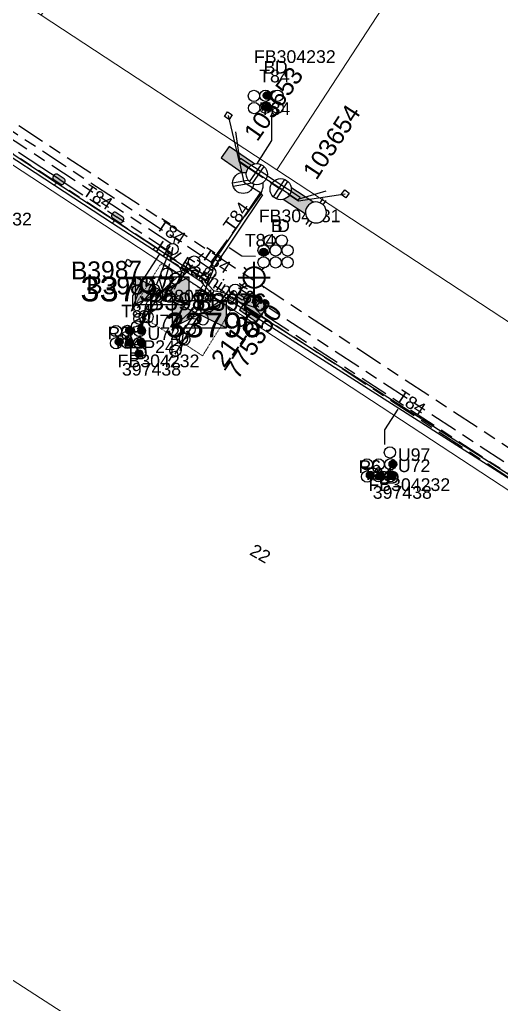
# Model space of a CAD drawing. Header units: metres. Extents: x 0 to 294317, y 0 to 6233398.
# Drawn here: x 293605.6 to 293673.9, y 6231795.4 to 6231935 of the extents above; entities that cross this region are included whole.
import ezdxf
from ezdxf.enums import TextEntityAlignment as Align

# ---------------------------------------------------------------- set-up
doc = ezdxf.new("R2010")
doc.units = ezdxf.units.M
for name, pattern in [('Cable Exist UG', [8.2, 4, -1.2, 1.8, -1.2]), ('HIDDEN', [0.375, 0.25, -0.125]), ('HIDDEN2', [0.1875, 0.125, -0.0625])]:
    doc.linetypes.add(name, pattern=pattern)
doc.layers.get('0').update_dxf_attribs({"color": 6})
for name, color, linetype in [('_User Miscellaneous2', 7, 'Continuous'), ('Duct_SP_EXT', 7, 'Continuous'), ('Equip_HV_EXT', 7, 'Continuous'), ('Equip_LV_EXT', 7, 'Continuous'), ('Equip_SP_SL_EXT', 7, 'Continuous'), ('Mains_HV_EXT', 7, 'Continuous'), ('Mains_LV_EXT', 7, 'Continuous'), ('Mains_SL_EXT', 7, 'Continuous'), ('Services_SP_EXT', 7, 'Continuous'), ('Sub_SP_EXT', 7, 'Continuous'), ('SupportsUG_SP_LV_EXT', 7, 'Continuous'), ('SupportsUG_SP_LV_SL_EXT', 7, 'Continuous'), ('Trench_SP_EXT', 7, 'Continuous')]:
    doc.layers.add(name, color=color, linetype=linetype)
for name, color, linetype, lineweight in [('Cadastre Land Parcels_SP_EXT', 9, 'Continuous', 5), ('Cadastre Other Property_SP_EXT', 9, 'HIDDEN', 5), ('Cadastre Roads_SP_EXT', 9, 'Continuous', 5)]:
    doc.layers.add(name, color=color, linetype=linetype, lineweight=lineweight)
doc.styles.add('COLUMN_LABEL', font='arial.ttf')
doc.styles.add('iecARIAL', font='arial.ttf', dxfattribs={"height": 2})
doc.styles.add('POLE_LABEL', font='arial.ttf')
doc.styles.get("Standard").update_dxf_attribs({"font": 'arial.ttf'})
doc.styles.add('SWITCH_LABEL', font='arial.ttf', dxfattribs={"height": 2.5})
doc.linetypes.add('Cable E UG', pattern='A,6,-0.5,["E",Standard,S=1.7,R=0,X=0.5,Y=-1],-2.9', length=9.4)

# ---------------------------------------------------------------- blocks, each defined once
blk = doc.blocks.new('SUB_PADMOUNT_EXT')
for points in [[(0, 0), (-3.84, 1.92), (-3.84, -1.92)], [(0, 0), (3.84, 1.92), (3.84, -1.92)]]:
    blk.add_hatch(color=256).paths.add_polyline_path(points)
for p, q in [((3.84, 1.92), (-3.84, -1.92)), ((-3.84, 1.92), (3.84, -1.92))]:
    blk.add_line(p, q)
blk.add_lwpolyline([(-3.84, -1.92), (3.84, -1.92), (3.84, 1.92), (-3.84, 1.92)], close=True)
for tag, height, flags, p in [('ASSET_NUM', 3.5, 8, (2, 2)), ('STREET_CODE', 0.2, 9, (1.5, 0)), ('CONSTRUCTED_VOLTAGE', 0.2, 9, (1.5, -0.2)), ('OPERATING_VOLTAGE', 0.2, 9, (1.5, -0.6)), ('ORIENTATION', 0.2, 9, (1.5, -0.8)), ('OWNED_BY', 0.2, 9, (1.5, -1)), ('OPERATED_BY', 0.2, 9, (1.5, -1.2)), ('NO_PHASES', 0.2, 9, (1.5, -0.4)), ('MAINTAINED_BY', 0.2, 9, (1.5, -1.4)), ('SECONDARY_VOLTAGE', 0.2, 9, (1.5, -1.6)), ('STATE', 0.2, 9, (1.5, -1.8)), ('SUBSTATION_TYPE', 0.2, 9, (1.5, -2.2)), ('PARENT', 0.2, 9, (1.5, -2)), ('USAGE', 0.2, 9, (1.5, -2.4)), ('LEGEND', 0.2, 9, (1.5, -2.6)), ('LOCATION', 0.2, 9, (1.5, -2.8)), ('STREETNAME', 0.2, 9, (1.5, -3)), ('SUBURB', 0.2, 9, (1.5, -3.2)), ('Z', 0.2, 1, (1.5, -3.6)), ('NOTES', 0.2, 9, (1.5, -3.4))]:
    blk.add_attdef(tag, text='', height=height, dxfattribs=dict(flags=flags)).set_placement(p, align=Align.MIDDLE_LEFT)
blk = doc.blocks.new('COLUMN_EXT')
blk.add_hatch(color=256).paths.add_polyline_path([(-1.49, 1.48), (-1.49, -1.49), (1.48, -1.49), (1.48, 1.48)])
blk.add_lwpolyline([(-1.49, -1.49), (1.48, -1.49), (1.48, 1.48), (-1.49, 1.48)], close=True)
for tag, height, style, flags, p in [('ASSET_NUM', 2.5, 'COLUMN_LABEL', 8, (2, 2)), ('STRUCTURE_PLANT_NUMBER', 0.2, 'POLE_LABEL', 9, (1.81, 0.03)), ('STREET_CODE', 0.2, 'COLUMN_LABEL', 9, (1.81, -0.2))]:
    blk.add_attdef(tag, text='', height=height, dxfattribs=dict(style=style, flags=flags)).set_placement(p, align=Align.MIDDLE_LEFT)
at = {"flags": 9}
for tag, p in [('COLUMN_TYPE', (1.81, -0.4)), ('OWNED_BY', (1.81, -0.6)), ('STATE', (1.81, -0.8)), ('USAGE', (1.81, -1)), ('LEGEND', (1.81, -1.2)), ('LOCATION', (1.81, -1.4)), ('STREETNAME', (1.81, -1.6)), ('SUBURB', (1.81, -1.8)), ('NOTES', (1.81, -2))]:
    blk.add_attdef(tag, text='', height=0.2, dxfattribs=at).set_placement(p, align=Align.MIDDLE_LEFT)
at = {"flags": 1}
blk.add_attdef('Z', (1.81, -2.35), '', height=0.2, dxfattribs=at)
blk = doc.blocks.new('PILLAR_EXT')
blk.add_hatch(color=256).paths.add_polyline_path([(-2.475, 0.99), (-2.475, -0.99), (2.475, -0.99), (2.475, 0.99)])
blk.add_lwpolyline([(-2.475, -0.99), (2.475, -0.99), (2.475, 0.99), (-2.475, 0.99)], close=True)
at = {"style": 'iecARIAL', "flags": 8}
blk.add_attdef('ASSET_NUM', (1.5, 3.5), '', height=2.5, dxfattribs=at)
for tag, p, flags in [('OWNED_BY', (0, -0.2), 9), ('STATE', (0, -0.4), 9), ('SUPPORT_TYPE', (0, -0.6), 9), ('USAGE', (0, -0.8), 9), ('LEGEND', (0, -1), 9), ('LOCATION', (0, -1.2), 9), ('NOTES', (0, -1.4), 9), ('STREETNAME', (0, -1.8), 9), ('SUBURB', (0, -2), 1), ('PARENT', (0, -1.6), 9)]:
    blk.add_attdef(tag, p, '', height=0.2, dxfattribs=dict(flags=flags))
blk = doc.blocks.new('DUCT_EXT')
blk.add_circle((0, 0.8), 0.8)
at = {"flags": 1}
blk.add_attdef('Z', (0, 0), '', height=0.2, dxfattribs=at)
at = {"flags": 9}
for tag, p in [('DUCT_CODE', (0, 0)), ('XSECT_TYPE', (0, -0.2)), ('STATE', (0, -0.6)), ('FB_REFERENCE', (0, -0.4)), ('NOTES', (0, -0.8))]:
    blk.add_attdef(tag, text='', height=0.2, dxfattribs=at).set_placement(p, align=Align.MIDDLE_LEFT)
blk = doc.blocks.new('SL_LANTERN_EXT')
at = {"lineweight": 40}
for p, q in [((-1.46, 5.68), (-1.06, 5.28)), ((0, 1.97), (0, 6.47)), ((1.46, 5.68), (1.06, 5.28)), ((-2.25, 4.22), (2.25, 4.22)), ((-1.46, 2.76), (-1.06, 3.16)), ((1.46, 2.76), (1.06, 3.16)), ((0, 0), (0, 2.72))]:
    blk.add_line(p, q, dxfattribs=at)
blk.add_circle((0, 4.22), 1.5, dxfattribs=at)
at = {"style": 'iecARIAL', "flags": 8}
blk.add_attdef('ASSET_NUM', (1.5, 1.5), '', height=2.5, dxfattribs=at)
for tag, p, height, flags in [('CONSTRUCTED_VOLTAGE', (0.98, -0.65), 0.2, 9), ('CONTROL_TYPE', (0.98, -0.85), 0.2, 9), ('LANTERN_PURPOSE', (0.98, -1.05), 0.2, 9), ('LANTERN_TYPE', (0.98, -1.25), 0.2, 9), ('NO_PHASES', (0.98, -1.45), 0.2, 9), ('LNUMBER', (2.18, -3.25), 2.5, 8), ('OPERATING_VOLTAGE', (0.98, -1.65), 0.2, 9), ('ORIENTATION', (0.98, -1.85), 0.2, 9), ('OWNED_BY', (0.98, -2.05), 0.2, 9), ('STATE', (0.98, -2.25), 0.2, 9), ('USAGE', (0.98, -2.45), 0.2, 9), ('CEXIST', (0.98, -2.65), 0.2, 9), ('CNEW', (0.98, -2.85), 0.2, 9), ('CNUMBER', (0.98, -3.05), 0.2, 9), ('CREMOVE', (0.98, -3.25), 0.2, 9), ('CREPLACE', (0.98, -3.45), 0.2, 9), ('LKINGHEIGHT', (0.98, -3.65), 0.2, 9), ('LBRACKET', (0.98, -3.85), 0.2, 9), ('LBRACKETVOCAB', (0.98, -4.05), 0.2, 9), ('LCATEGORY', (0.98, -4.25), 0.2, 9), ('LCHARGE1', (0.98, -4.45), 0.2, 9), ('LCHARGE1PERCENT', (0.98, -4.65), 0.2, 9), ('LCHARGE2', (0.98, -4.85), 0.2, 9), ('LCHARGE2PERCENT', (0.98, -5.05), 0.2, 9), ('LCHARGE3', (0.98, -5.25), 0.2, 9), ('LCHARGE3PERCENT', (0.98, -5.45), 0.2, 9), ('LEXIST', (0.98, -5.65), 0.2, 9), ('LLAMP', (0.98, -5.85), 0.2, 9), ('LLAMPVOCAB', (0.98, -6.05), 0.2, 9), ('LMAST', (0.98, -6.25), 0.2, 9), ('LMASTVOCAB', (0.98, -6.45), 0.2, 9), ('LNEW', (0.98, -6.65), 0.2, 9), ('LANTNUMBER', (0.98, -6.85), 0.2, 9), ('LOUTREACH', (0.98, -7.25), 0.2, 9), ('LOUTREACHVOCAB', (0.98, -7.45), 0.2, 9), ('LRATECODE', (0.98, -7.65), 0.2, 9), ('LREMOVE', (0.98, -7.85), 0.2, 9), ('LREPLACE', (0.98, -8.05), 0.2, 9), ('LTYPE', (0.98, -8.25), 0.2, 9), ('LTYPEVOCAB', (0.98, -8.45), 0.2, 9), ('STREETNAME', (0.98, -9.25), 0.2, 9), ('SUBURB', (0.98, -9.45), 0.2, 1), ('LEGEND', (0.98, -8.65), 0.2, 9), ('LOCATION', (0.98, -8.85), 0.2, 9), ('NOTES', (0.98, -9.05), 0.2, 9)]:
    blk.add_attdef(tag, p, '', height=height, dxfattribs=dict(flags=flags))
blk = doc.blocks.new('CCP_EXT')
at = {"flags": 9}
for tag, p in [('LEGEND', (0, -1.4)), ('STATE', (0, -1.8)), ('LIFE_SUPPORT', (0, -1.6)), ('NOTES', (0, -2))]:
    blk.add_attdef(tag, text='', height=0.2, dxfattribs=at).set_placement(p, align=Align.MIDDLE_LEFT)
blk.add_wipeout([(0, 0.57), (0.57, 0), (0, -0.57), (-0.57, 0)])
blk.add_lwpolyline([(-0.57, 0), (0, 0.57), (0.57, 0), (0, -0.57), (-0.57, 0)])
at = {"flags": 1}
blk.add_attdef('Z', (0, 0), '', height=0.2, dxfattribs=at)
at = {"flags": 9}
for tag, p in [('CCP_TYPE', (0, 0)), ('CONSTRUCTED_VOLTAGE', (0, -0.2)), ('OPERATING_VOLTAGE', (0, -0.6)), ('ORIENTATION', (0, -0.8)), ('OWNED_BY', (0, -1)), ('NO_PHASES', (0, -0.4)), ('USAGE', (0, -1.2))]:
    blk.add_attdef(tag, text='', height=0.2, dxfattribs=at).set_placement(p, align=Align.MIDDLE_LEFT)
blk = doc.blocks.new('LV_STJ_EXT')
h = blk.add_hatch(color=256)
edge = h.paths.add_edge_path()
edge.add_ellipse((-0.59, 0.13), major_axis=(0.226, 0.226), ratio=1, start_angle=45, end_angle=135)
edge.add_line((-0.91, 0.13), (-0.91, -0.13))
edge.add_ellipse((-0.59, -0.13), major_axis=(0.226, 0.226), ratio=1, start_angle=135, end_angle=225)
edge.add_line((-0.59, -0.45), (0.59, -0.45))
edge.add_ellipse((0.59, -0.13), major_axis=(-0.226, 0.226), ratio=1, start_angle=135, end_angle=225)
edge.add_line((0.91, -0.13), (0.91, 0.13))
edge.add_ellipse((0.59, 0.13), major_axis=(-0.226, 0.226), ratio=1, start_angle=225, end_angle=315)
edge.add_line((0.59, 0.45), (-0.59, 0.45))
blk.add_lwpolyline([(-0.91, 0.13), (-0.91, -0.13, 0.414214), (-0.59, -0.45), (0.59, -0.45, 0.414214), (0.91, -0.13), (0.91, 0.13, 0.414214), (0.59, 0.45), (-0.59, 0.45, 0.414214)], format="xyb", close=True)
at = {"flags": 1}
blk.add_attdef('Z', (0, 0), '', height=0.2, dxfattribs=at)
at = {"flags": 9}
for tag, p in [('ORIENTATION', (0, 0)), ('USAGE', (0, -0.2)), ('LEGEND', (0, -0.4)), ('NOTES', (0, -0.6))]:
    blk.add_attdef(tag, text='', height=0.2, dxfattribs=at).set_placement(p, align=Align.MIDDLE_LEFT)
blk = doc.blocks.new('LV_UG_LINKS_CLOSED_EXT')
blk.add_wipeout([(-1.06, 1.06), (-1.18, 0.92), (-1.29, 0.76), (-1.37, 0.59), (-1.43, 0.42), (-1.48, 0.23), (-1.49, 0.05), (-1.49, -0.14), (-1.46, -0.33), (-1.41, -0.51), (-1.33, -0.68), (-1.24, -0.84), (-1.12, -0.99), (-0.99, -1.12), (-0.84, -1.24), (-0.68, -1.33), (-0.51, -1.41), (-0.33, -1.46), (-0.14, -1.49), (0.05, -1.49), (0.23, -1.48), (0.42, -1.43), (0.59, -1.37), (0.76, -1.29), (0.92, -1.18), (1.06, -1.06), (1.18, -0.92), (1.29, -0.76), (1.37, -0.59), (1.43, -0.42), (1.48, -0.23), (1.49, -0.05), (1.49, 0.14), (1.46, 0.33), (1.41, 0.51), (1.33, 0.68), (1.24, 0.84), (1.12, 0.99), (0.99, 1.12), (0.84, 1.24), (0.68, 1.33), (0.51, 1.41), (0.33, 1.46), (0.14, 1.49), (-0.05, 1.49), (-0.23, 1.48), (-0.42, 1.43), (-0.59, 1.37), (-0.76, 1.29), (-0.92, 1.18)])
for p, q in [((-0.25, -1.48), (-0.25, 1.48)), ((0.25, -1.48), (0.25, 1.48))]:
    blk.add_line(p, q)
blk.add_circle((0, 0), 1.5)
at = {"flags": 9}
for tag, p in [('ACTUAL_STATUS', (0, 0)), ('CONSTRUCTED_VOLTAGE', (0, -0.2)), ('OPERATING_VOLTAGE', (0, -0.6)), ('ORIENTATION', (0, -0.8)), ('STATE', (0, -1)), ('SWITCH_TYPE', (0, -1.2)), ('NO_PHASES', (0, -0.4)), ('USAGE', (0, -1.4)), ('NOTES', (0, -1.6))]:
    blk.add_attdef(tag, text='', height=0.2, dxfattribs=at).set_placement(p, align=Align.MIDDLE_LEFT)
at = {"flags": 1}
blk.add_attdef('Z', (0, 0), '', height=0.2, dxfattribs=at)
blk = doc.blocks.new('LV_UG_LINKS_OPEN_EXT')
for p, q in [((-0.25, 1.47), (-0.25, 2.22)), ((0.25, 1.47), (0.25, 2.22)), ((-0.25, -1.47), (-0.25, -2.22)), ((0.25, -1.47), (0.25, -2.22))]:
    blk.add_line(p, q)
at = {"flags": 9}
for tag, p in [('ACTUAL_STATUS', (0, 0)), ('CONSTRUCTED_VOLTAGE', (0, -0.2)), ('OPERATING_VOLTAGE', (0, -0.6)), ('ORIENTATION', (0, -0.8)), ('STATE', (0, -1)), ('SWITCH_TYPE', (0, -1.2)), ('NO_PHASES', (0, -0.4)), ('USAGE', (0, -1.4)), ('NOTES', (0, -1.6))]:
    blk.add_attdef(tag, text='', height=0.2, dxfattribs=at).set_placement(p, align=Align.MIDDLE_LEFT)
at = {"flags": 1}
blk.add_attdef('Z', (0, 0), '', height=0.2, dxfattribs=at)
blk.add_wipeout([(-0.25, 1.47), (-0.43, 1.43), (-0.61, 1.36), (-0.77, 1.28), (-0.93, 1.17), (-1.07, 1.05), (-1.19, 0.9), (-1.29, 0.75), (-1.38, 0.58), (-1.44, 0.4), (-1.48, 0.22), (-1.49, 0.03), (-1.49, -0.16), (-1.45, -0.34), (-1.4, -0.52), (-1.32, -0.69), (-1.23, -0.85), (-1.11, -1), (-0.98, -1.13), (-0.83, -1.24), (-0.66, -1.34), (-0.49, -1.41), (-0.31, -1.46), (-0.13, -1.49), (0.06, -1.49), (0.25, -1.47), (0.43, -1.43), (0.61, -1.36), (0.77, -1.28), (0.93, -1.17), (1.07, -1.05), (1.19, -0.9), (1.29, -0.75), (1.38, -0.58), (1.44, -0.4), (1.48, -0.22), (1.49, -0.03), (1.49, 0.16), (1.45, 0.34), (1.4, 0.52), (1.32, 0.69), (1.23, 0.85), (1.11, 1), (0.98, 1.13), (0.83, 1.24), (0.66, 1.34), (0.49, 1.41), (0.31, 1.46), (0.13, 1.49), (-0.06, 1.49)])
blk.add_lwpolyline([(0, -1.49, 1), (0, 1.49, 1)], format="xyb", close=True)
blk = doc.blocks.new('LV_UG_DFUSE_CLOSED_EXT')
for points in [[(1, 0), (0, 0)], [(5.04, 0.73), (2.16, -0.72)], [(5.05, -0.71), (2.16, 0.72)], [(6.2, 0.01), (7.2, 0.01)]]:
    blk.add_lwpolyline(points)
for centre in [(1.8, 0), (5.4, 0.01)]:
    blk.add_circle(centre, 0.8)
at = {"flags": 9}
for tag, p in [('ACTUAL_STATUS', (0, 0)), ('CONSTRUCTED_VOLTAGE', (0, -0.2)), ('OPERATING_VOLTAGE', (0, -0.6)), ('ORIENTATION', (0, -0.8)), ('STATE', (0, -1)), ('SWITCH_TYPE', (0, -1.2)), ('NO_PHASES', (0, -0.4)), ('USAGE', (0, -1.4)), ('NOTES', (0, -1.6))]:
    blk.add_attdef(tag, text='', height=0.2, dxfattribs=at).set_placement(p, align=Align.MIDDLE_LEFT)
at = {"flags": 1}
blk.add_attdef('Z', (0, 0), '', height=0.2, dxfattribs=at)
blk = doc.blocks.new('LV_UG_DFUSE_OPEN_EXT')
for points in [[(1, 0), (0, 0)], [(6.2, 0.01), (7.2, 0.01)]]:
    blk.add_lwpolyline(points)
for centre in [(1.8, 0), (5.4, 0.01)]:
    blk.add_circle(centre, 0.8)
at = {"flags": 9}
for tag, p in [('ACTUAL_STATUS', (0, 0)), ('CONSTRUCTED_VOLTAGE', (0, -0.2)), ('OPERATING_VOLTAGE', (0, -0.6)), ('ORIENTATION', (0, -0.8)), ('STATE', (0, -1)), ('SWITCH_TYPE', (0, -1.2)), ('NO_PHASES', (0, -0.4)), ('USAGE', (0, -1.4)), ('NOTES', (0, -1.6))]:
    blk.add_attdef(tag, text='', height=0.2, dxfattribs=at).set_placement(p, align=Align.MIDDLE_LEFT)
at = {"flags": 1}
blk.add_attdef('Z', (0, 0), '', height=0.2, dxfattribs=at)
blk = doc.blocks.new('SWG_HOLEC_SU_EXT')
blk.add_line((1.8, -2), (5.8, -2))
for points in [[(1, 0), (0, 0)], [(6.6, 0), (7.6, 0)]]:
    blk.add_lwpolyline(points)
for points in [[(1.8, -0.8, 1), (1.8, 0.8, 1)], [(5.8, -0.8, 1), (5.8, 0.8, 1)]]:
    blk.add_lwpolyline(points, format="xyb", close=True)
at = {"style": 'SWITCH_LABEL', "flags": 8}
blk.add_attdef('ASSET_NUM', text='', height=2.5, rotation=179.9544, dxfattribs=at).set_placement((-2.4, 0), align=Align.MIDDLE_LEFT)
at = {"flags": 1}
blk.add_attdef('Z', (0, 0), '', height=0.2, dxfattribs=at)
at = {"flags": 9}
for tag, p in [('ACTUAL_STATUS', (0, -0.4)), ('CONSTRUCTED_VOLTAGE', (0, -0.6)), ('OPERATING_VOLTAGE', (0, -1)), ('ORIENTATION', (0, -1.2)), ('OWNED_BY', (0, -1.4)), ('NO_PHASES', (0, -0.8)), ('STATE', (0, -1.8)), ('SWITCH_TYPE', (0, -2)), ('STREETNAME', (0, -2.6)), ('SUBURB', (0, -2.8)), ('PARENT', (0, -1.6)), ('USAGE', (0, -2.2)), ('LOCATION', (0, -2.4)), ('NOTES', (0, -3))]:
    blk.add_attdef(tag, text='', height=0.2, dxfattribs=at).set_placement(p, align=Align.MIDDLE_LEFT)
at = {"style": 'SWITCH_LABEL', "flags": 9}
blk.add_attdef('STREET_CODE', text='', height=0.2, dxfattribs=at).set_placement((0, -0.2), align=Align.MIDDLE_LEFT)
blk = doc.blocks.new('CABLE_LARGE_EXT')
h = blk.add_hatch(color=256)
edge = h.paths.add_edge_path()
edge.add_arc((0, 0.55), 0.55, 0, 360)
blk.add_circle((0, 0.55), 0.55)
at = {"flags": 1}
blk.add_attdef('Z', (0, 0), '', height=0.2, dxfattribs=at)
at = {"flags": 9}
for tag, p in [('COND_CODE', (0, 0)), ('STATE', (0, -0.4)), ('XSECT_SIZE', (0, -0.6)), ('FB_REFERENCE', (0, -0.2)), ('NOTES', (0, -0.8))]:
    blk.add_attdef(tag, text='', height=0.2, dxfattribs=at).set_placement(p, align=Align.MIDDLE_LEFT)

msp = doc.modelspace()

# ---------------------------------------------------------------- linework, layer by layer
at = {"layer": 'Cadastre Land Parcels_SP_EXT', "linetype": 'Continuous'}
for points in [[(293680.29, 6231972.37), (293646.82, 6231994.28), (293608.62, 6231935.69), (293642.08, 6231913.76), (293680.29, 6231972.37)], [(293713.76, 6231950.46), (293680.29, 6231972.37), (293642.08, 6231913.76), (293675.53, 6231891.83), (293713.76, 6231950.46)], [(293698.49, 6231795.18), (293724.84, 6231835.6), (293688.04, 6231859.72), (293651.23, 6231883.84), (293614.43, 6231907.96), (293577.62, 6231932.08), (293548.46, 6231887.36), (293524.43, 6231850.49), (293542.5, 6231838.84), (293561.42, 6231826.65), (293572.76, 6231819.33), (293598.4, 6231802.81), (293603.03, 6231799.83), (293633.29, 6231780.32), (293635.39, 6231778.97), (293663.13, 6231761.09), (293672.38, 6231755.13), (293698.49, 6231795.18)], [(293633.29, 6231780.32), (293603.03, 6231799.83), (293571.12, 6231750.91), (293601.27, 6231731.23), (293633.29, 6231780.32)]]:
    msp.add_lwpolyline(points, close=True, dxfattribs=at)
at = {"layer": 'Duct_SP_EXT'}
for p, q in [((293610.78, 6231911.92), (293580.92, 6231931.45)), ((293610.52, 6231911.52), (293581.08, 6231930.77)), ((293610.52, 6231911.52), (293610.65, 6231911.72)), ((293618.75, 6231906.14), (293610.52, 6231911.52)), ((293610.78, 6231911.92), (293610.65, 6231911.72)), ((293619.01, 6231906.54), (293610.78, 6231911.92)), ((293619.01, 6231906.54), (293618.88, 6231906.34)), ((293624.77, 6231902.78), (293619.01, 6231906.54)), ((293618.75, 6231906.14), (293618.88, 6231906.34)), ((293624.5, 6231902.38), (293618.75, 6231906.14)), ((293624.5, 6231902.38), (293624.64, 6231902.58)), ((293624.5, 6231902.38), (293624.64, 6231902.58)), ((293631.28, 6231897.9), (293624.5, 6231902.38)), ((293624.77, 6231902.78), (293624.64, 6231902.58)), ((293624.77, 6231902.78), (293624.64, 6231902.58)), ((293631.54, 6231898.3), (293624.77, 6231902.78)), ((293632.44, 6231899.76), (293632.64, 6231899.63)), ((293632.84, 6231899.49), (293632.64, 6231899.63)), ((293631.23, 6231897.94), (293631.41, 6231898.1)), ((293631.28, 6231897.9), (293631.41, 6231898.1)), ((293631.54, 6231898.3), (293631.41, 6231898.1)), ((293631.59, 6231898.26), (293631.41, 6231898.1)), ((293633.15, 6231896.57), (293631.59, 6231898.26)), ((293632.91, 6231896.13), (293631.23, 6231897.94)), ((293632.91, 6231896.13), (293633.03, 6231896.35)), ((293634.61, 6231895.76), (293632.91, 6231896.13)), ((293633.15, 6231896.57), (293633.03, 6231896.35)), ((293634.79, 6231896.22), (293633.15, 6231896.57)), ((293634.61, 6231895.76), (293634.7, 6231895.99)), ((293638.22, 6231893.38), (293634.61, 6231895.76)), ((293634.79, 6231896.22), (293634.7, 6231895.99)), ((293638.48, 6231893.78), (293634.79, 6231896.22)), ((293638.48, 6231893.78), (293638.35, 6231893.58)), ((293638.48, 6231893.78), (293638.35, 6231893.58)), ((293675.96, 6231869.9), (293638.48, 6231893.78)), ((293638.22, 6231893.38), (293638.35, 6231893.58)), ((293638.22, 6231893.38), (293638.35, 6231893.58)), ((293675.69, 6231869.51), (293638.22, 6231893.38))]:
    msp.add_line(p, q, dxfattribs=at)
for points in [[(293641.3, 6231921.75), (293641.33, 6231917.89), (293638.96, 6231914.17)], [(293639.06, 6231901.48), (293637.11, 6231901.49), (293635.32, 6231902.67)], [(293621.62, 6231893.8), (293621.63, 6231895.88), (293623.52, 6231898.81), (293625.4, 6231901.73)], [(293657.37, 6231874.81), (293657.39, 6231876.88), (293659.27, 6231879.82)]]:
    msp.add_lwpolyline(points, dxfattribs=at)
at = {"layer": 'Mains_HV_EXT', "linetype": 'Cable E UG'}
msp.add_lwpolyline([(293626.72, 6231901), (293624.7, 6231902.29)], dxfattribs=at)
at = {"layer": 'Mains_HV_EXT', "linetype": 'Cable Exist UG'}
for points in [[(293625.76, 6231896.55), (293627.53, 6231897.27), (293630.76, 6231900.99), (293630.76, 6231900.99), (293632.98, 6231899.45), (293631.21, 6231895.09), (293631.3, 6231893.41)], [(293631.07, 6231893.25), (293632.91, 6231893.8), (293636.62, 6231897.02), (293676.79, 6231870.71)]]:
    msp.add_lwpolyline(points, dxfattribs=at)
at = {"layer": 'Mains_HV_EXT', "linetype": 'Cable E UG'}
msp.add_lwpolyline([(293627.53, 6231896.81), (293628.56, 6231899.05), (293628.56, 6231899.05, 0.202899), (293628.04, 6231900.21), (293628.04, 6231900.21), (293626.72, 6231901)], format="xyb", dxfattribs=at)
at = {"layer": 'Mains_LV_EXT', "linetype": 'Cable Exist UG'}
for points in [[(293611.17, 6231912.41), (293608.74, 6231914.01), (293608.74, 6231914.01), (293582.46, 6231931.32), (293579.72, 6231928.51), (293578.06, 6231927.62)], [(293611.17, 6231912.41), (293619.42, 6231907.03)], [(293625.77, 6231896.56), (293629.77, 6231900.18), (293632.35, 6231898.47), (293631.02, 6231893.19)], [(293630.99, 6231893.16), (293635.68, 6231896.28), (293637.15, 6231895.3)], [(293637.13, 6231895.32), (293638.69, 6231896.03), (293640.51, 6231894.79), (293640.42, 6231893.14), (293685.03, 6231864.09), (293693.96, 6231858.21), (293688.5, 6231856.5)]]:
    msp.add_lwpolyline(points, dxfattribs=at)
at = {"layer": 'Mains_SL_EXT', "linetype": 'Cable Exist UG'}
msp.add_lwpolyline([(293707.87, 6231868.24), (293689.02, 6231860.91), (293689.02, 6231860.91), (293640.24, 6231892.76), (293638.85, 6231894.25)], dxfattribs=at)
at = {"layer": 'Trench_SP_EXT', "linetype": 'Cable Exist UG'}
for points in [[(293636.8, 6231915.16), (293636.19, 6231919.59)], [(293645.23, 6231909.62), (293649.38, 6231910.87)], [(293633.03, 6231896.35), (293631.76, 6231895.09)], [(293629.24, 6231894.99), (293627.29, 6231892.03)], [(293630.8, 6231893.93), (293628.78, 6231890.97)]]:
    msp.add_lwpolyline(points, dxfattribs=at)
for points in [[(293639.77, 6231910.37, 0.29908), (293639.72, 6231912.9)], [(293632.68, 6231899.6, -0.296109), (293630.46, 6231898.73)], [(293631.41, 6231898.1), (293631.65, 6231897.45), (293631.65, 6231897.45, -0.055878), (293630.42, 6231895.98)]]:
    msp.add_lwpolyline(points, format="xyb", dxfattribs=at)

# ---------------------------------------------------------------- block references
at = {"layer": 'Duct_SP_EXT'}
for name, p, rotation in [('DUCT_EXT', (293639.62, 6231924.23), 90.1820641018718), ('DUCT_EXT', (293641.26, 6231924.25), 90.1820641018718), ('DUCT_EXT', (293642.96, 6231924.26), 90.1820641018718), ('DUCT_EXT', (293639.65, 6231922.51), 90.1820641018718), ('DUCT_EXT', (293641.27, 6231922.55), 90.1820641018718), ('DUCT_EXT', (293642.97, 6231922.55), 90.1820641018718), ('DUCT_EXT', (293620.03, 6231890.89), 90.1820641018718), ('DUCT_EXT', (293621.67, 6231890.9), 90.1820641018718), ('DUCT_EXT', (293623.38, 6231890.9), 90.1820641018718), ('DUCT_EXT', (293620.06, 6231889.16), 90.1820641018718), ('DUCT_EXT', (293621.68, 6231889.2), 90.1820641018718), ('DUCT_EXT', (293623.36, 6231889.2), 90.1820641018718), ('DUCT_EXT', (293655.66, 6231871.97), 90.1820641018718), ('DUCT_EXT', (293657.3, 6231871.98), 90.1820641018718), ('DUCT_EXT', (293658.99, 6231871.99), 90.1820641018718), ('CABLE_LARGE_EXT', (293658.53, 6231871.45), 359.4106867576088), ('DUCT_EXT', (293655.68, 6231870.24), 90.1820641018718), ('DUCT_EXT', (293657.3, 6231870.29), 90.1820641018718), ('DUCT_EXT', (293658.96, 6231870.31), 90.1820641018718)]:
    msp.add_blockref(name, p, dxfattribs=dict(at, rotation=rotation))
for name, p in [('CABLE_LARGE_EXT', (293640.7, 6231923.74)), ('CABLE_LARGE_EXT', (293640.72, 6231922.03)), ('DUCT_EXT', (293641.05, 6231902.92)), ('DUCT_EXT', (293642.76, 6231902.92)), ('DUCT_EXT', (293640.19, 6231901.52)), ('CABLE_LARGE_EXT', (293640.19, 6231901.52)), ('DUCT_EXT', (293641.9, 6231901.52)), ('DUCT_EXT', (293643.6, 6231901.52)), ('DUCT_EXT', (293640.19, 6231899.82)), ('DUCT_EXT', (293641.9, 6231899.82)), ('DUCT_EXT', (293643.6, 6231899.82)), ('DUCT_EXT', (293622.57, 6231891.83)), ('CABLE_LARGE_EXT', (293619.7, 6231888.8)), ('CABLE_LARGE_EXT', (293622.51, 6231887.12)), ('DUCT_EXT', (293658.11, 6231872.88)), ('CABLE_LARGE_EXT', (293655.32, 6231869.89)), ('CABLE_LARGE_EXT', (293656.75, 6231869.78)), ('CABLE_LARGE_EXT', (293658.44, 6231869.81))]:
    msp.add_blockref(name, p, dxfattribs=at)
at = {"layer": 'Equip_LV_EXT'}
for name, p, rotation in [('LV_STJ_EXT', (293611.17, 6231912.41), 326.8358937548176), ('LV_STJ_EXT', (293619.49, 6231906.98), 326.5328680643819), ('LV_UG_DFUSE_OPEN_EXT', (293626.02, 6231897.25), 76.60595009779587), ('LV_UG_DFUSE_CLOSED_EXT', (293626.35, 6231897.09), 42.30277309518397), ('LV_UG_DFUSE_OPEN_EXT', (293631.06, 6231894), 73.1135177614817), ('LV_UG_DFUSE_OPEN_EXT', (293631.71, 6231893.67), 34.4968586826736), ('LV_STJ_EXT', (293637.13, 6231895.29), 146.5315713847856)]:
    msp.add_blockref(name, p, dxfattribs=dict(at, rotation=rotation))
at = {"layer": 'Equip_SP_SL_EXT'}
ref = msp.add_blockref('SL_LANTERN_EXT', (293638.85, 6231894.25), dxfattribs=at)
ref.add_attrib('ASSET_NUM', '211813', dxfattribs={"layer": '0', "height": 2.5, "rotation": 54.3771, "style": 'iecARIAL'}).set_placement((293640.35, 6231895.75), align=Align.MIDDLE_RIGHT)
at = {"layer": 'Sub_SP_EXT'}
ref = msp.add_blockref('SUB_PADMOUNT_EXT', (293625.79, 6231896.59), dxfattribs=at)
ref.add_attrib('ASSET_NUM', '33797', dxfattribs={"layer": '0', "height": 3.5}).set_placement((293627.79, 6231896.84), align=Align.MIDDLE_RIGHT)
ref = msp.add_blockref('SUB_PADMOUNT_EXT', (293631.07, 6231893.25), dxfattribs=at)
ref.add_attrib('ASSET_NUM', '33796', dxfattribs={"layer": '0', "height": 3.5}).set_placement((293633.07, 6231893.5), align=Align.TOP_CENTER)
at = {"layer": 'SupportsUG_SP_LV_EXT'}
ref = msp.add_blockref('PILLAR_EXT', (293636.76, 6231914.85), dxfattribs=dict(at, rotation=325.0805053138794))
ref.add_attrib('ASSET_NUM', '103653', dxfattribs={"layer": '0', "height": 2.5, "rotation": 55.0805, "style": 'iecARIAL'}).set_placement((293638.26, 6231918.35), align=Align.MIDDLE_LEFT)
ref = msp.add_blockref('PILLAR_EXT', (293645.13, 6231909.35), dxfattribs=dict(at, rotation=326.6291567812785))
ref.add_attrib('ASSET_NUM', '103654', dxfattribs={"layer": '0', "height": 2.5, "rotation": 56.6292, "style": 'iecARIAL'}).set_placement((293646.63, 6231912.85), align=Align.MIDDLE_LEFT)
at = {"layer": 'SupportsUG_SP_LV_SL_EXT'}
ref = msp.add_blockref('COLUMN_EXT', (293638.85, 6231894.25), dxfattribs=dict(at, rotation=324.8018523736844))
ref.add_attrib('ASSET_NUM', '775350', dxfattribs={"layer": '0', "height": 2.5, "rotation": 56.6466, "style": 'COLUMN_LABEL'}).set_placement((293640.85, 6231895), align=Align.TOP_RIGHT)

# ---------------------------------------------------------------- texts
at = {"layer": '_User Miscellaneous2'}
for s, p in [('FB304232', (293638.82, 6231928.9)), ('B', (293640.19, 6231927.4)), ('D', (293641.79, 6231927.4)), ('T84', (293639.56, 6231926.15)), ('T84', (293639.65, 6231921.52)), ('FB304231', (293639.51, 6231906.32)), ('FB304232', (293595.71, 6231905.86)), ('B', (293641.21, 6231904.92)), ('D', (293642.11, 6231904.92)), ('T84', (293637.52, 6231902.86)), ('T84', (293619.98, 6231892.81)), ('U72', (293623.59, 6231891.4)), ('U72', (293623.71, 6231889.62)), ('B', (293621.01, 6231886.85)), ('D', (293621.93, 6231886.87)), ('FB304232', (293619.48, 6231885.75)), ('397438', (293620.09, 6231884.57)), ('U97', (293659.24, 6231872.45)), ('R6', (293653.65, 6231870.76)), ('T84', (293654.27, 6231869.74)), ('U72', (293659.24, 6231870.88)), ('B', (293656.48, 6231869.23)), ('D', (293657.65, 6231869.25)), ('FB304232', (293655.06, 6231868.2)), ('397438', (293655.68, 6231867.1))]:
    msp.add_text(s, height=1.8, dxfattribs=at).set_placement(p)
at = {"layer": 'Cadastre Land Parcels_SP_EXT'}
msp.add_text('22', height=1.8, rotation=330.2233, dxfattribs=at).set_placement((293638.07, 6231859.24))
at = {"layer": 'Cadastre Other Property_SP_EXT'}
msp.add_text('088054', height=1.8, dxfattribs=at).set_placement((293624.71, 6231894.93))
at = {"layer": 'Mains_HV_EXT'}
msp.add_text('HV Earthing', height=1.8, rotation=327.4578, dxfattribs=at).set_placement((293624.7, 6231902.29))
at = {"layer": 'Mains_LV_EXT'}
for rotation, p in [(326.8355, (293614.37, 6231910.32)), (54.481, (293635.78, 6231904.84)), (326.5329, (293624.76, 6231905.45)), (326.5316, (293631.14, 6231901.33)), (325.9215, (293635.72, 6231896.25)), (326.9197, (293658.79, 6231881.18))]:
    msp.add_text('T84', height=1.8, rotation=rotation, dxfattribs=at).set_placement(p)

# ---------------------------------------------------------------- next in the draw order: block references
at = {"layer": 'Services_SP_EXT'}
for p, rotation in [((293635.19, 6231921.44), 283.0805055134438), ((293651.78, 6231910.35), 188.6291564725343), ((293621.04, 6231900.55), 104.8337660776799), ((293622.26, 6231891.16), 56.92828725504648), ((293627.59, 6231887.6), 58.39302333857526)]:
    msp.add_blockref('CCP_EXT', p, dxfattribs=dict(at, rotation=rotation))

# ---------------------------------------------------------------- next in the draw order: linework, layer by layer
at = {"layer": 'Cadastre Other Property_SP_EXT', "linetype": 'HIDDEN2'}
msp.add_lwpolyline([(293635.57, 6231893.88), (293629.24, 6231898.24), (293625.62, 6231900.42), (293621.54, 6231893.88), (293631.53, 6231887.38), (293635.57, 6231893.88)], close=True, dxfattribs=at)
at = {"layer": 'Cadastre Roads_SP_EXT', "linetype": 'Continuous'}
msp.add_lwpolyline([(293577.62, 6231932.08), (293614.43, 6231907.96), (293651.23, 6231883.84), (293688.04, 6231859.72), (293724.84, 6231835.6), (293764.99, 6231809.28), (293773.79, 6231827.44), (293742.45, 6231847.98), (293708.99, 6231869.91), (293675.53, 6231891.83), (293642.08, 6231913.76), (293608.62, 6231935.69), (293575.16, 6231957.61)], dxfattribs=at)
at = {"layer": 'Mains_HV_EXT', "linetype": 'Cable Exist UG'}
msp.add_lwpolyline([(293625.89, 6231896.6), (293625.35, 6231898.37), (293627.19, 6231903.19), (293585.56, 6231930.46), (293579.75, 6231927.93), (293578.09, 6231927.84)], dxfattribs=at)
at = {"layer": 'Mains_LV_EXT', "linetype": 'Cable Exist UG'}
msp.add_lwpolyline([(293625.79, 6231896.59), (293627.26, 6231901.84), (293619.38, 6231907.05)], dxfattribs=at)
at = {"layer": 'Services_SP_EXT'}
for points in [[(293625.79, 6231896.59), (293622.26, 6231891.16)], [(293631.07, 6231893.25), (293627.59, 6231887.6)]]:
    msp.add_lwpolyline(points, dxfattribs=at)

# ---------------------------------------------------------------- next in the draw order: block references
at = {"layer": 'Duct_SP_EXT'}
for p in [(293621.17, 6231890.41), (293621.13, 6231888.69), (293622.83, 6231888.72)]:
    msp.add_blockref('CABLE_LARGE_EXT', p, dxfattribs=at)
at = {"layer": 'Duct_SP_EXT', "rotation": 359.4106867576088}
msp.add_blockref('CABLE_LARGE_EXT', (293622.88, 6231890.4), dxfattribs=at)
at = {"layer": 'Equip_HV_EXT'}
ref = msp.add_blockref('SWG_HOLEC_SU_EXT', (293625.35, 6231898.37), dxfattribs=dict(at, rotation=248.9465499399894))
ref.add_attrib('ASSET_NUM', 'B3987', dxfattribs={"layer": '0', "height": 2.5, "rotation": 0.9148, "style": 'SWITCH_LABEL'}).set_placement((293622.95, 6231899.62), align=Align.MIDDLE_RIGHT)
ref = msp.add_blockref('SWG_HOLEC_SU_EXT', (293627.53, 6231897.27), dxfattribs=dict(at, rotation=229.3187486589602))
ref.add_attrib('ASSET_NUM', 'B3985', dxfattribs={"layer": '0', "height": 2.5, "rotation": 359.3128, "style": 'SWITCH_LABEL'}).set_placement((293625.14, 6231898.52), align=Align.TOP_RIGHT)
ref = msp.add_blockref('SWG_HOLEC_SU_EXT', (293631.21, 6231895.09), dxfattribs=dict(at, rotation=247.5612646134183))
ref.add_attrib('ASSET_NUM', 'B3981', dxfattribs={"layer": '0', "height": 2.5, "rotation": 0.6011, "style": 'SWITCH_LABEL'}).set_placement((293628.81, 6231896.34), align=Align.TOP_CENTER)
ref = msp.add_blockref('SWG_HOLEC_SU_EXT', (293632.91, 6231893.8), dxfattribs=dict(at, rotation=222.6952218198062))
ref.add_attrib('ASSET_NUM', 'B3976', dxfattribs={"layer": '0', "height": 2.5, "rotation": 359.4186, "style": 'SWITCH_LABEL'}).set_placement((293630.51, 6231895.05), align=Align.MIDDLE_LEFT)
at = {"layer": 'Equip_LV_EXT'}
for p, rotation in [((293625.33, 6231895.97), 234.8160131837045), ((293630.69, 6231892.59), 236.0718537241323)]:
    msp.add_blockref('LV_UG_DFUSE_CLOSED_EXT', p, dxfattribs=dict(at, rotation=rotation))

# ---------------------------------------------------------------- next in the draw order: texts
at = {"layer": '_User Miscellaneous2'}
for s, p in [('R6', (293618.03, 6231889.69)), ('T84', (293618.78, 6231888.47)), ('P24', (293623.13, 6231887.77))]:
    msp.add_text(s, height=1.8, dxfattribs=at).set_placement(p)

# ---------------------------------------------------------------- next in the draw order: block references
at = {"layer": 'Equip_LV_EXT', "rotation": 100.0076052456982}
msp.add_blockref('LV_UG_LINKS_CLOSED_EXT', (293637.29, 6231911.89), dxfattribs=at)

# ---------------------------------------------------------------- next in the draw order: block references
at = {"layer": 'Equip_LV_EXT', "rotation": 325.0805053138794}
msp.add_blockref('LV_UG_LINKS_CLOSED_EXT', (293639.23, 6231913.13), dxfattribs=at)

# ---------------------------------------------------------------- next in the draw order: linework, layer by layer
at = {"layer": 'Duct_SP_EXT'}
for p, q in [((293636.67, 6231914.96), (293636.8, 6231915.16)), ((293636.93, 6231915.36), (293636.8, 6231915.16)), ((293639.65, 6231910.45), (293632.44, 6231899.76))]:
    msp.add_line(p, q, dxfattribs=at)
at = {"layer": 'Mains_SL_EXT', "linetype": 'Cable Exist UG'}
msp.add_lwpolyline([(293565.28, 6231942.38), (293567.07, 6231940.67), (293567.07, 6231940.67), (293636.93, 6231894.92), (293638.85, 6231894.25)], dxfattribs=at)
at = {"layer": 'Services_SP_EXT'}
msp.add_lwpolyline([(293636.76, 6231914.85), (293635.19, 6231921.44)], dxfattribs=at)

# ---------------------------------------------------------------- next in the draw order: block references
at = {"layer": 'Equip_LV_EXT', "rotation": 326.6291567812785}
msp.add_blockref('LV_UG_LINKS_CLOSED_EXT', (293642.61, 6231911), dxfattribs=at)

# ---------------------------------------------------------------- next in the draw order: linework, layer by layer
at = {"layer": 'Duct_SP_EXT'}
for p, q in [((293640.05, 6231910.18), (293632.84, 6231899.49)), ((293639.65, 6231910.45), (293639.85, 6231910.31)), ((293640.05, 6231910.18), (293639.85, 6231910.31))]:
    msp.add_line(p, q, dxfattribs=at)
at = {"layer": 'Mains_LV_EXT', "linetype": 'Cable Exist UG'}
msp.add_lwpolyline([(293636.76, 6231914.85), (293637.37, 6231912.02), (293637.37, 6231912.02), (293639.87, 6231910.42), (293632.72, 6231900.66), (293632.72, 6231900.66), (293582.72, 6231933.54), (293579.31, 6231929.02), (293578.14, 6231927.65)], dxfattribs=at)

# ---------------------------------------------------------------- next in the draw order: block references
at = {"layer": 'Equip_LV_EXT', "rotation": 326.6291567812785}
msp.add_blockref('LV_UG_LINKS_OPEN_EXT', (293647.62, 6231907.7), dxfattribs=at)

# ---------------------------------------------------------------- next in the draw order: linework, layer by layer
at = {"layer": 'Duct_SP_EXT'}
for p, q in [((293645.1, 6231909.42), (293636.67, 6231914.96)), ((293645.37, 6231909.83), (293636.93, 6231915.36)), ((293645.1, 6231909.42), (293645.23, 6231909.62)), ((293645.37, 6231909.83), (293645.23, 6231909.62))]:
    msp.add_line(p, q, dxfattribs=at)
at = {"layer": 'Mains_HV_EXT', "linetype": 'Cable Exist UG'}
msp.add_lwpolyline([(293688.48, 6231856.53), (293686.97, 6231857.36), (293691.04, 6231863.73), (293691.04, 6231863.73), (293583.52, 6231934.39), (293579.72, 6231928.51), (293577.99, 6231927.7)], dxfattribs=at)
at = {"layer": 'Mains_LV_EXT', "linetype": 'Cable Exist UG'}
msp.add_lwpolyline([(293636.76, 6231914.85), (293645.13, 6231909.35)], dxfattribs=at)
at = {"layer": 'Services_SP_EXT'}
msp.add_lwpolyline([(293645.13, 6231909.35), (293651.78, 6231910.35)], dxfattribs=at)

doc.saveas('drawing.dxf')
